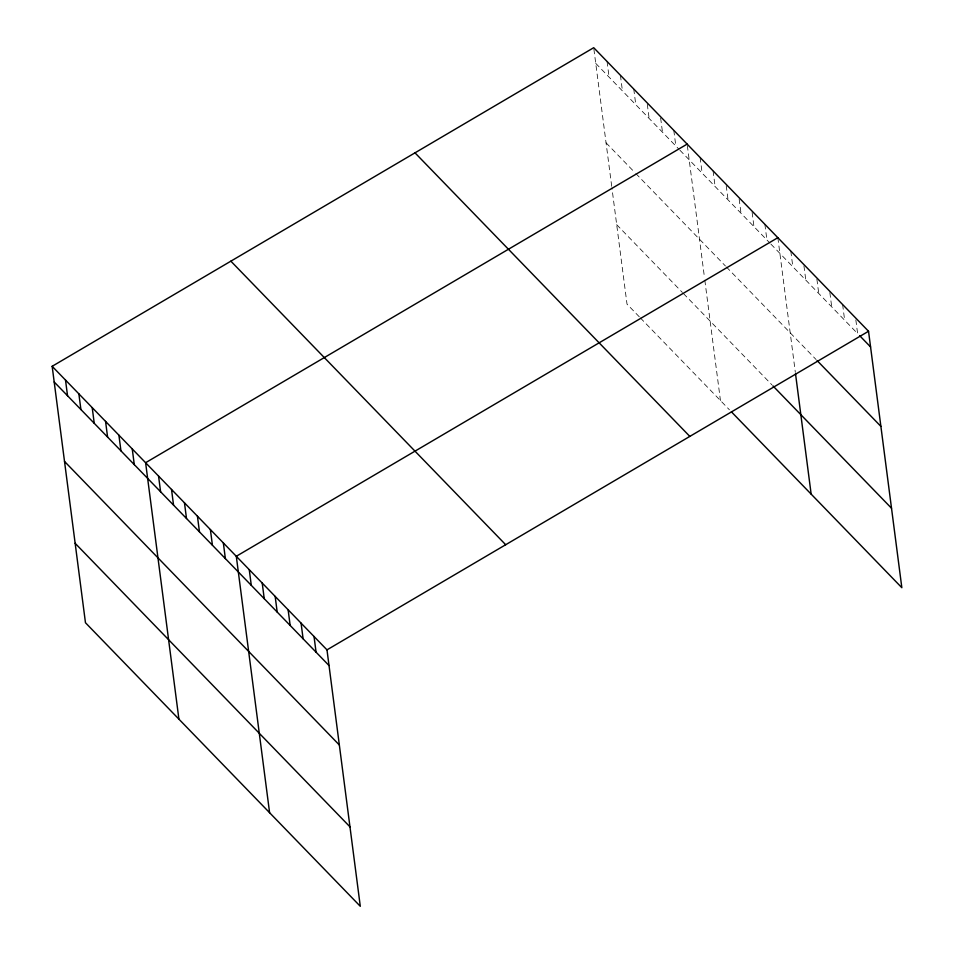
<?xml version="1.0" encoding="UTF-8"?>
<svg xmlns="http://www.w3.org/2000/svg" width="954" height="954" viewBox="0 0 954 954"><rect width="100%" height="100%" fill="white"/><g stroke="black" fill="none" stroke-linecap="round" stroke-linejoin="round"><path stroke-width="0.72" stroke-dasharray="4.77 3.58" d="M595.749 63.381L678.914 149.194M679.94 150.255L769.914 243.079M770.904 244.117L857.61 333.578L855.583 317.897M606.064 142.826L634.815 172.495M635.841 173.556L725.422 265.975M726.411 267.001L816.111 359.551M616.689 224.679L682.408 292.484M683.434 293.546L771.929 384.856M639.335 316.847L627.016 304.135L611.908 187.843M640.361 317.909L729.428 409.803M842.62 304.529L844.66 320.21M829.849 292.58L831.709 306.842M816.898 279.212L818.747 293.474M803.936 265.844L805.796 280.106M790.794 251.057L792.834 266.738M777.844 237.689L795.338 372.382M764.881 224.321L766.921 240.003M752.11 212.372L753.97 226.635M739.159 199.004L741.008 213.267M726.209 185.636L728.057 199.899M713.067 170.849L715.095 186.531M700.105 157.482L702.144 173.163M687.333 145.533L704.469 277.435M704.815 280.166L720.449 400.549M673.798 130.34L675.837 146.022M660.633 117.986L662.493 132.248M647.289 104.213L649.137 118.475M633.754 89.02L635.793 104.701M620.41 75.247L622.437 90.928M607.054 61.473L609.093 77.155M593.889 49.131L611.729 186.483"/><path stroke-width="1.43" d="M52.16 366.3L326.983 649.865L360.29 906.3L85.466 622.735L52.16 366.3L593.71 47.7L868.534 331.265L901.84 587.7L731.42 411.854M687.154 144.114L145.604 462.714L178.911 719.149M777.844 237.689L236.294 556.289L269.6 812.725M326.983 649.865L868.534 331.265M859.614 335.629L870.573 346.946M817.101 360.576L880.888 426.39M772.919 385.881L891.525 508.243M415.002 152.843L689.825 436.407M230.868 261.169L505.703 544.734M54.199 381.982L329.023 665.546M64.514 461.426L339.338 744.991M75.151 543.291L349.975 826.856M795.517 373.741L811.15 494.124M314.033 636.497L316.072 652.178M301.07 623.129L303.11 638.81M288.12 609.761L290.159 625.442M275.157 596.393L277.197 612.074M262.207 583.025L264.246 598.707M249.256 569.657L251.284 585.339M223.343 542.921L225.371 558.603M210.381 529.553L212.42 545.235M197.43 516.186L199.458 531.867M184.468 502.818L186.507 518.499M171.517 489.45L173.545 505.131M158.555 476.082L160.594 491.763M132.248 448.94L134.287 464.622M118.904 435.167L120.943 450.848M105.56 421.394L107.587 437.075M92.204 407.62L94.243 423.302M78.86 393.847L80.899 409.528M65.504 380.074L67.543 395.755"/></g></svg>
